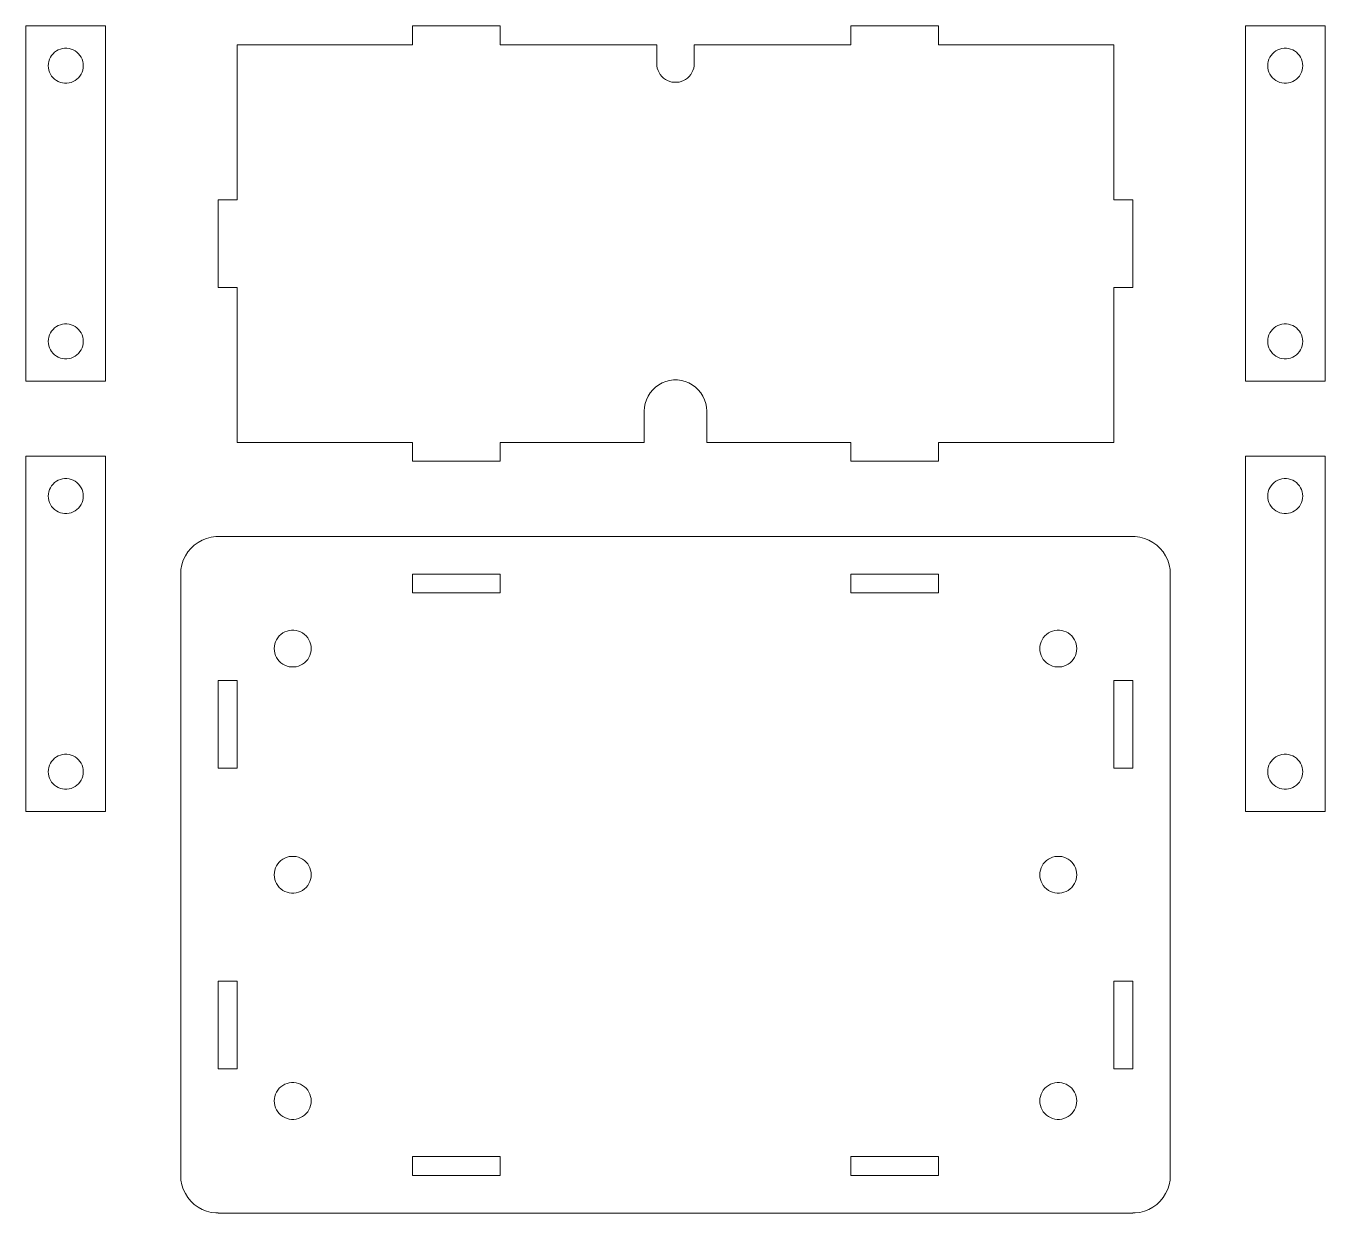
# Model space of a CAD drawing. Header units: millimetres. Extents: x -112 to 112, y -128 to 99.
# Drawn here: x -51.9 to 51.9, y -127.8 to -33 of the extents above; entities that cross this region are included whole.
import ezdxf

# ---------------------------------------------------------------- set-up
doc = ezdxf.new("R2010")
doc.units = ezdxf.units.MM
doc.layers.get('0').update_dxf_attribs({"linetype": 'CONTINUOUS', "lineweight": 0})

msp = doc.modelspace()

# ---------------------------------------------------------------- linework, layer by layer
for p, q in [((-51.85, -61.35), (-51.85, -33)), ((-51.85, -33), (-45.5, -33)), ((-45.5, -33), (-45.5, -61.35)), ((-21, -34.5), (-21, -33)), ((-21, -33), (-14, -33)), ((-14, -33), (-14, -34.5)), ((14, -34.5), (14, -33)), ((14, -33), (21, -33)), ((21, -33), (21, -34.5)), ((45.5, -61.35), (45.5, -33)), ((45.5, -33), (51.85, -33)), ((51.85, -33), (51.85, -61.35)), ((-49.805, -35.354), (-49.693, -35.219)), ((-49.693, -35.219), (-49.565, -35.099)), ((-49.565, -35.099), (-49.424, -34.995)), ((-49.424, -34.995), (-49.27, -34.911)), ((-49.27, -34.911), (-49.107, -34.846)), ((-49.107, -34.846), (-48.937, -34.803)), ((-48.937, -34.803), (-48.763, -34.781)), ((-48.763, -34.781), (-48.587, -34.781)), ((-48.587, -34.781), (-48.413, -34.803)), ((-48.413, -34.803), (-48.243, -34.846)), ((-48.243, -34.846), (-48.08, -34.911)), ((-48.08, -34.911), (-47.926, -34.995)), ((-47.926, -34.995), (-47.785, -35.099)), ((-47.785, -35.099), (-47.657, -35.219)), ((-47.657, -35.219), (-47.545, -35.354)), ((-35, -46.875), (-35, -34.5)), ((-35, -34.5), (-21, -34.5)), ((-14, -34.5), (-1.5, -34.5)), ((-1.5, -34.5), (-1.5, -36)), ((1.5, -36), (1.5, -34.5)), ((1.5, -34.5), (14, -34.5)), ((21, -34.5), (35, -34.5)), ((35, -34.5), (35, -46.875)), ((47.545, -35.354), (47.657, -35.219)), ((47.657, -35.219), (47.785, -35.099)), ((47.785, -35.099), (47.926, -34.995)), ((47.926, -34.995), (48.08, -34.911)), ((48.08, -34.911), (48.243, -34.846)), ((48.243, -34.846), (48.413, -34.803)), ((48.413, -34.803), (48.587, -34.781)), ((48.587, -34.781), (48.763, -34.781)), ((48.763, -34.781), (48.937, -34.803)), ((48.937, -34.803), (49.107, -34.846)), ((49.107, -34.846), (49.27, -34.911)), ((49.27, -34.911), (49.424, -34.995)), ((49.424, -34.995), (49.565, -35.099)), ((49.565, -35.099), (49.693, -35.219)), ((49.693, -35.219), (49.805, -35.354)), ((-50.072, -36.175), (-50.061, -36)), ((-50.061, -36.35), (-50.072, -36.175)), ((-50.061, -36), (-50.028, -35.828)), ((-50.028, -35.828), (-49.974, -35.661)), ((-49.974, -35.661), (-49.899, -35.502)), ((-49.899, -35.502), (-49.805, -35.354)), ((-47.545, -35.354), (-47.451, -35.502)), ((-47.451, -35.502), (-47.376, -35.661)), ((-47.376, -35.661), (-47.322, -35.828)), ((-47.322, -35.828), (-47.289, -36)), ((-47.289, -36), (-47.278, -36.175)), ((-47.278, -36.175), (-47.289, -36.35)), ((-1.5, -36), (-1.488, -36.188)), ((-1.488, -36.188), (-1.453, -36.373)), ((1.453, -36.373), (1.488, -36.188)), ((1.488, -36.188), (1.5, -36)), ((47.278, -36.175), (47.289, -36)), ((47.289, -36.35), (47.278, -36.175)), ((47.289, -36), (47.322, -35.828)), ((47.322, -35.828), (47.376, -35.661)), ((47.376, -35.661), (47.451, -35.502)), ((47.451, -35.502), (47.545, -35.354)), ((49.805, -35.354), (49.899, -35.502)), ((49.899, -35.502), (49.974, -35.661)), ((49.974, -35.661), (50.028, -35.828)), ((50.028, -35.828), (50.061, -36)), ((50.061, -36), (50.072, -36.175)), ((50.072, -36.175), (50.061, -36.35)), ((-50.028, -36.522), (-50.061, -36.35)), ((-49.974, -36.689), (-50.028, -36.522)), ((-49.899, -36.848), (-49.974, -36.689)), ((-49.805, -36.996), (-49.899, -36.848)), ((-49.693, -37.131), (-49.805, -36.996)), ((-49.565, -37.251), (-49.693, -37.131)), ((-49.424, -37.355), (-49.565, -37.251)), ((-47.785, -37.251), (-47.926, -37.355)), ((-47.657, -37.131), (-47.785, -37.251)), ((-47.545, -36.996), (-47.657, -37.131)), ((-47.451, -36.848), (-47.545, -36.996)), ((-47.376, -36.689), (-47.451, -36.848)), ((-47.322, -36.522), (-47.376, -36.689)), ((-47.289, -36.35), (-47.322, -36.522)), ((-1.453, -36.373), (-1.395, -36.552)), ((-1.395, -36.552), (-1.314, -36.723)), ((-1.314, -36.723), (-1.214, -36.882)), ((-1.214, -36.882), (-1.093, -37.027)), ((-1.093, -37.027), (-0.956, -37.156)), ((-0.956, -37.156), (-0.804, -37.266)), ((-0.804, -37.266), (-0.639, -37.357)), ((0.639, -37.357), (0.804, -37.266)), ((0.804, -37.266), (0.956, -37.156)), ((0.956, -37.156), (1.093, -37.027)), ((1.093, -37.027), (1.214, -36.882)), ((1.214, -36.882), (1.314, -36.723)), ((1.314, -36.723), (1.395, -36.552)), ((1.395, -36.552), (1.453, -36.373)), ((47.322, -36.522), (47.289, -36.35)), ((47.376, -36.689), (47.322, -36.522)), ((47.451, -36.848), (47.376, -36.689)), ((47.545, -36.996), (47.451, -36.848)), ((47.657, -37.131), (47.545, -36.996)), ((47.785, -37.251), (47.657, -37.131)), ((47.926, -37.355), (47.785, -37.251)), ((49.565, -37.251), (49.424, -37.355)), ((49.693, -37.131), (49.565, -37.251)), ((49.805, -36.996), (49.693, -37.131)), ((49.899, -36.848), (49.805, -36.996)), ((49.974, -36.689), (49.899, -36.848)), ((50.028, -36.522), (49.974, -36.689)), ((50.061, -36.35), (50.028, -36.522)), ((-49.27, -37.439), (-49.424, -37.355)), ((-49.107, -37.504), (-49.27, -37.439)), ((-48.937, -37.547), (-49.107, -37.504)), ((-48.763, -37.569), (-48.937, -37.547)), ((-48.587, -37.569), (-48.763, -37.569)), ((-48.413, -37.547), (-48.587, -37.569)), ((-48.243, -37.504), (-48.413, -37.547)), ((-48.08, -37.439), (-48.243, -37.504)), ((-47.926, -37.355), (-48.08, -37.439)), ((-0.639, -37.357), (-0.464, -37.427)), ((-0.464, -37.427), (-0.281, -37.473)), ((-0.281, -37.473), (-0.094, -37.497)), ((-0.094, -37.497), (0.094, -37.497)), ((0.094, -37.497), (0.281, -37.473)), ((0.281, -37.473), (0.464, -37.427)), ((0.464, -37.427), (0.639, -37.357)), ((48.08, -37.439), (47.926, -37.355)), ((48.243, -37.504), (48.08, -37.439)), ((48.413, -37.547), (48.243, -37.504)), ((48.587, -37.569), (48.413, -37.547)), ((48.763, -37.569), (48.587, -37.569)), ((48.937, -37.547), (48.763, -37.569)), ((49.107, -37.504), (48.937, -37.547)), ((49.27, -37.439), (49.107, -37.504)), ((49.424, -37.355), (49.27, -37.439)), ((-36.5, -53.875), (-36.5, -46.875)), ((-36.5, -46.875), (-35, -46.875)), ((35, -46.875), (36.5, -46.875)), ((36.5, -46.875), (36.5, -53.875)), ((-35, -53.875), (-36.5, -53.875)), ((-35, -66.25), (-35, -53.875)), ((36.5, -53.875), (35, -53.875)), ((35, -53.875), (35, -66.25)), ((-49.565, -57.099), (-49.424, -56.995)), ((-49.424, -56.995), (-49.27, -56.911)), ((-49.27, -56.911), (-49.107, -56.846)), ((-49.107, -56.846), (-48.937, -56.803)), ((-48.937, -56.803), (-48.763, -56.781)), ((-48.763, -56.781), (-48.587, -56.781)), ((-48.587, -56.781), (-48.413, -56.803)), ((-48.413, -56.803), (-48.243, -56.846)), ((-48.243, -56.846), (-48.08, -56.911)), ((-48.08, -56.911), (-47.926, -56.995)), ((-47.926, -56.995), (-47.785, -57.099)), ((47.785, -57.099), (47.926, -56.995)), ((47.926, -56.995), (48.08, -56.911)), ((48.08, -56.911), (48.243, -56.846)), ((48.243, -56.846), (48.413, -56.803)), ((48.413, -56.803), (48.587, -56.781)), ((48.587, -56.781), (48.763, -56.781)), ((48.763, -56.781), (48.937, -56.803)), ((48.937, -56.803), (49.107, -56.846)), ((49.107, -56.846), (49.27, -56.911)), ((49.27, -56.911), (49.424, -56.995)), ((49.424, -56.995), (49.565, -57.099)), ((-50.072, -58.175), (-50.061, -58)), ((-50.061, -58), (-50.028, -57.828)), ((-50.028, -57.828), (-49.974, -57.661)), ((-49.974, -57.661), (-49.899, -57.502)), ((-49.899, -57.502), (-49.805, -57.354)), ((-49.805, -57.354), (-49.693, -57.219)), ((-49.693, -57.219), (-49.565, -57.099)), ((-47.785, -57.099), (-47.657, -57.219)), ((-47.657, -57.219), (-47.545, -57.354)), ((-47.545, -57.354), (-47.451, -57.502)), ((-47.451, -57.502), (-47.376, -57.661)), ((-47.376, -57.661), (-47.322, -57.828)), ((-47.322, -57.828), (-47.289, -58)), ((-47.289, -58), (-47.278, -58.175)), ((47.278, -58.175), (47.289, -58)), ((47.289, -58), (47.322, -57.828)), ((47.322, -57.828), (47.376, -57.661)), ((47.376, -57.661), (47.451, -57.502)), ((47.451, -57.502), (47.545, -57.354)), ((47.545, -57.354), (47.657, -57.219)), ((47.657, -57.219), (47.785, -57.099)), ((49.565, -57.099), (49.693, -57.219)), ((49.693, -57.219), (49.805, -57.354)), ((49.805, -57.354), (49.899, -57.502)), ((49.899, -57.502), (49.974, -57.661)), ((49.974, -57.661), (50.028, -57.828)), ((50.028, -57.828), (50.061, -58)), ((50.061, -58), (50.072, -58.175)), ((-50.061, -58.35), (-50.072, -58.175)), ((-50.028, -58.522), (-50.061, -58.35)), ((-49.974, -58.689), (-50.028, -58.522)), ((-49.899, -58.848), (-49.974, -58.689)), ((-49.805, -58.996), (-49.899, -58.848)), ((-49.693, -59.131), (-49.805, -58.996)), ((-47.545, -58.996), (-47.657, -59.131)), ((-47.451, -58.848), (-47.545, -58.996)), ((-47.376, -58.689), (-47.451, -58.848)), ((-47.322, -58.522), (-47.376, -58.689)), ((-47.289, -58.35), (-47.322, -58.522)), ((-47.278, -58.175), (-47.289, -58.35)), ((47.289, -58.35), (47.278, -58.175)), ((47.322, -58.522), (47.289, -58.35)), ((47.376, -58.689), (47.322, -58.522)), ((47.451, -58.848), (47.376, -58.689)), ((47.545, -58.996), (47.451, -58.848)), ((47.657, -59.131), (47.545, -58.996)), ((49.805, -58.996), (49.693, -59.131)), ((49.899, -58.848), (49.805, -58.996)), ((49.974, -58.689), (49.899, -58.848)), ((50.028, -58.522), (49.974, -58.689)), ((50.061, -58.35), (50.028, -58.522)), ((50.072, -58.175), (50.061, -58.35)), ((-49.565, -59.251), (-49.693, -59.131)), ((-49.424, -59.355), (-49.565, -59.251)), ((-49.27, -59.439), (-49.424, -59.355)), ((-49.107, -59.504), (-49.27, -59.439)), ((-48.937, -59.547), (-49.107, -59.504)), ((-48.763, -59.569), (-48.937, -59.547)), ((-48.587, -59.569), (-48.763, -59.569)), ((-48.413, -59.547), (-48.587, -59.569)), ((-48.243, -59.504), (-48.413, -59.547)), ((-48.08, -59.439), (-48.243, -59.504)), ((-47.926, -59.355), (-48.08, -59.439)), ((-47.785, -59.251), (-47.926, -59.355)), ((-47.657, -59.131), (-47.785, -59.251)), ((47.785, -59.251), (47.657, -59.131)), ((47.926, -59.355), (47.785, -59.251)), ((48.08, -59.439), (47.926, -59.355)), ((48.243, -59.504), (48.08, -59.439)), ((48.413, -59.547), (48.243, -59.504)), ((48.587, -59.569), (48.413, -59.547)), ((48.763, -59.569), (48.587, -59.569)), ((48.937, -59.547), (48.763, -59.569)), ((49.107, -59.504), (48.937, -59.547)), ((49.27, -59.439), (49.107, -59.504)), ((49.424, -59.355), (49.27, -59.439)), ((49.565, -59.251), (49.424, -59.355)), ((49.693, -59.131), (49.565, -59.251)), ((-45.5, -61.35), (-51.85, -61.35)), ((-1.822, -62.039), (-2.023, -62.281)), ((-1.594, -61.824), (-1.822, -62.039)), ((-1.34, -61.639), (-1.594, -61.824)), ((-1.064, -61.488), (-1.34, -61.639)), ((-0.773, -61.372), (-1.064, -61.488)), ((-0.468, -61.294), (-0.773, -61.372)), ((-0.157, -61.255), (-0.468, -61.294)), ((0.157, -61.255), (-0.157, -61.255)), ((0.468, -61.294), (0.157, -61.255)), ((0.773, -61.372), (0.468, -61.294)), ((1.064, -61.488), (0.773, -61.372)), ((1.34, -61.639), (1.064, -61.488)), ((1.594, -61.824), (1.34, -61.639)), ((1.822, -62.039), (1.594, -61.824)), ((2.023, -62.281), (1.822, -62.039)), ((51.85, -61.35), (45.5, -61.35)), ((-2.421, -63.128), (-2.48, -63.437)), ((-2.324, -62.83), (-2.421, -63.128)), ((-2.191, -62.546), (-2.324, -62.83)), ((-2.023, -62.281), (-2.191, -62.546)), ((2.191, -62.546), (2.023, -62.281)), ((2.324, -62.83), (2.191, -62.546)), ((2.421, -63.128), (2.324, -62.83)), ((2.48, -63.437), (2.421, -63.128)), ((-2.48, -63.437), (-2.5, -63.75)), ((-2.5, -63.75), (-2.5, -66.25)), ((2.5, -63.75), (2.48, -63.437)), ((2.5, -66.25), (2.5, -63.75)), ((-21, -66.25), (-35, -66.25)), ((-21, -67.75), (-21, -66.25)), ((-2.5, -66.25), (-14, -66.25)), ((-14, -66.25), (-14, -67.75)), ((14, -66.25), (2.5, -66.25)), ((14, -67.75), (14, -66.25)), ((35, -66.25), (21, -66.25)), ((21, -66.25), (21, -67.75)), ((-51.85, -95.7), (-51.85, -67.35)), ((-51.85, -67.35), (-45.5, -67.35)), ((-45.5, -67.35), (-45.5, -95.7)), ((45.5, -95.7), (45.5, -67.35)), ((45.5, -67.35), (51.85, -67.35)), ((51.85, -67.35), (51.85, -95.7)), ((-14, -67.75), (-21, -67.75)), ((21, -67.75), (14, -67.75)), ((-49.693, -69.569), (-49.565, -69.449)), ((-49.565, -69.449), (-49.424, -69.345)), ((-49.424, -69.345), (-49.27, -69.261)), ((-49.27, -69.261), (-49.107, -69.196)), ((-49.107, -69.196), (-48.937, -69.153)), ((-48.937, -69.153), (-48.763, -69.131)), ((-48.763, -69.131), (-48.587, -69.131)), ((-48.587, -69.131), (-48.413, -69.153)), ((-48.413, -69.153), (-48.243, -69.196)), ((-48.243, -69.196), (-48.08, -69.261)), ((-48.08, -69.261), (-47.926, -69.345)), ((-47.926, -69.345), (-47.785, -69.449)), ((-47.785, -69.449), (-47.657, -69.569)), ((47.657, -69.569), (47.785, -69.449)), ((47.785, -69.449), (47.926, -69.345)), ((47.926, -69.345), (48.08, -69.261)), ((48.08, -69.261), (48.243, -69.196)), ((48.243, -69.196), (48.413, -69.153)), ((48.413, -69.153), (48.587, -69.131)), ((48.587, -69.131), (48.763, -69.131)), ((48.763, -69.131), (48.937, -69.153)), ((48.937, -69.153), (49.107, -69.196)), ((49.107, -69.196), (49.27, -69.261)), ((49.27, -69.261), (49.424, -69.345)), ((49.424, -69.345), (49.565, -69.449)), ((49.565, -69.449), (49.693, -69.569)), ((-50.072, -70.525), (-50.061, -70.35)), ((-50.061, -70.35), (-50.028, -70.178)), ((-50.028, -70.178), (-49.974, -70.011)), ((-49.974, -70.011), (-49.899, -69.852)), ((-49.899, -69.852), (-49.805, -69.704)), ((-49.805, -69.704), (-49.693, -69.569)), ((-47.657, -69.569), (-47.545, -69.704)), ((-47.545, -69.704), (-47.451, -69.852)), ((-47.451, -69.852), (-47.376, -70.011)), ((-47.376, -70.011), (-47.322, -70.178)), ((-47.322, -70.178), (-47.289, -70.35)), ((-47.289, -70.35), (-47.278, -70.525)), ((47.278, -70.525), (47.289, -70.35)), ((47.289, -70.35), (47.322, -70.178)), ((47.322, -70.178), (47.376, -70.011)), ((47.376, -70.011), (47.451, -69.852)), ((47.451, -69.852), (47.545, -69.704)), ((47.545, -69.704), (47.657, -69.569)), ((49.693, -69.569), (49.805, -69.704)), ((49.805, -69.704), (49.899, -69.852)), ((49.899, -69.852), (49.974, -70.011)), ((49.974, -70.011), (50.028, -70.178)), ((50.028, -70.178), (50.061, -70.35)), ((50.061, -70.35), (50.072, -70.525)), ((-50.061, -70.7), (-50.072, -70.525)), ((-50.028, -70.872), (-50.061, -70.7)), ((-49.974, -71.039), (-50.028, -70.872)), ((-49.899, -71.198), (-49.974, -71.039)), ((-49.805, -71.346), (-49.899, -71.198)), ((-49.693, -71.481), (-49.805, -71.346)), ((-49.565, -71.601), (-49.693, -71.481)), ((-47.657, -71.481), (-47.785, -71.601)), ((-47.545, -71.346), (-47.657, -71.481)), ((-47.451, -71.198), (-47.545, -71.346)), ((-47.376, -71.039), (-47.451, -71.198)), ((-47.322, -70.872), (-47.376, -71.039)), ((-47.289, -70.7), (-47.322, -70.872)), ((-47.278, -70.525), (-47.289, -70.7)), ((47.289, -70.7), (47.278, -70.525)), ((47.322, -70.872), (47.289, -70.7)), ((47.376, -71.039), (47.322, -70.872)), ((47.451, -71.198), (47.376, -71.039)), ((47.545, -71.346), (47.451, -71.198)), ((47.657, -71.481), (47.545, -71.346)), ((47.785, -71.601), (47.657, -71.481)), ((49.693, -71.481), (49.565, -71.601)), ((49.805, -71.346), (49.693, -71.481)), ((49.899, -71.198), (49.805, -71.346)), ((49.974, -71.039), (49.899, -71.198)), ((50.028, -70.872), (49.974, -71.039)), ((50.061, -70.7), (50.028, -70.872)), ((50.072, -70.525), (50.061, -70.7)), ((-49.424, -71.705), (-49.565, -71.601)), ((-49.27, -71.789), (-49.424, -71.705)), ((-49.107, -71.854), (-49.27, -71.789)), ((-48.937, -71.897), (-49.107, -71.854)), ((-48.763, -71.919), (-48.937, -71.897)), ((-48.587, -71.919), (-48.763, -71.919)), ((-48.413, -71.897), (-48.587, -71.919)), ((-48.243, -71.854), (-48.413, -71.897)), ((-48.08, -71.789), (-48.243, -71.854)), ((-47.926, -71.705), (-48.08, -71.789)), ((-47.785, -71.601), (-47.926, -71.705)), ((47.926, -71.705), (47.785, -71.601)), ((48.08, -71.789), (47.926, -71.705)), ((48.243, -71.854), (48.08, -71.789)), ((48.413, -71.897), (48.243, -71.854)), ((48.587, -71.919), (48.413, -71.897)), ((48.763, -71.919), (48.587, -71.919)), ((48.937, -71.897), (48.763, -71.919)), ((49.107, -71.854), (48.937, -71.897)), ((49.27, -71.789), (49.107, -71.854)), ((49.424, -71.705), (49.27, -71.789)), ((49.565, -71.601), (49.424, -71.705)), ((-38.687, -74.696), (-38.412, -74.438)), ((-38.412, -74.438), (-38.107, -74.217)), ((-38.107, -74.217), (-37.777, -74.036)), ((-37.777, -74.036), (-37.427, -73.897)), ((-37.427, -73.897), (-37.062, -73.803)), ((-37.062, -73.803), (-36.688, -73.756)), ((-36.688, -73.756), (-36.5, -73.756)), ((-36.5, -73.756), (-36.5, -73.75)), ((-36.5, -73.75), (36.5, -73.75)), ((36.5, -73.75), (36.5, -73.756)), ((36.5, -73.756), (36.688, -73.756)), ((36.688, -73.756), (37.062, -73.803)), ((37.062, -73.803), (37.427, -73.897)), ((37.427, -73.897), (37.777, -74.036)), ((37.777, -74.036), (38.107, -74.217)), ((38.107, -74.217), (38.412, -74.438)), ((38.412, -74.438), (38.687, -74.696)), ((-39.406, -76.004), (-39.289, -75.646)), ((-39.289, -75.646), (-39.129, -75.305)), ((-39.129, -75.305), (-38.927, -74.987)), ((-38.927, -74.987), (-38.687, -74.696)), ((38.687, -74.696), (38.927, -74.987)), ((38.927, -74.987), (39.129, -75.305)), ((39.129, -75.305), (39.289, -75.646)), ((39.289, -75.646), (39.406, -76.004)), ((-39.5, -76.75), (-39.476, -76.374)), ((-39.476, -76.374), (-39.406, -76.004)), ((39.406, -76.004), (39.476, -76.374)), ((39.476, -76.374), (39.5, -76.75)), ((-39.5, -124.75), (-39.5, -76.75)), ((-21, -78.25), (-21, -76.75)), ((-21, -76.75), (-14, -76.75)), ((-14, -76.75), (-14, -78.25)), ((14, -78.25), (14, -76.75)), ((14, -76.75), (21, -76.75)), ((21, -76.75), (21, -78.25)), ((39.5, -76.75), (39.5, -124.75)), ((-14, -78.25), (-21, -78.25)), ((21, -78.25), (14, -78.25)), ((-31.846, -81.985), (-31.747, -81.829)), ((-31.747, -81.829), (-31.629, -81.687)), ((-31.629, -81.687), (-31.494, -81.56)), ((-31.494, -81.56), (-31.344, -81.451)), ((-31.344, -81.451), (-31.182, -81.362)), ((-31.182, -81.362), (-31.01, -81.294)), ((-31.01, -81.294), (-30.831, -81.248)), ((-30.831, -81.248), (-30.648, -81.225)), ((-30.648, -81.225), (-30.462, -81.225)), ((-30.462, -81.225), (-30.279, -81.248)), ((-30.279, -81.248), (-30.1, -81.294)), ((-30.1, -81.294), (-29.928, -81.362)), ((-29.928, -81.362), (-29.766, -81.451)), ((-29.766, -81.451), (-29.616, -81.56)), ((-29.616, -81.56), (-29.481, -81.687)), ((-29.481, -81.687), (-29.363, -81.829)), ((-29.363, -81.829), (-29.264, -81.985)), ((29.264, -81.985), (29.363, -81.829)), ((29.363, -81.829), (29.481, -81.687)), ((29.481, -81.687), (29.616, -81.56)), ((29.616, -81.56), (29.766, -81.451)), ((29.766, -81.451), (29.928, -81.362)), ((29.928, -81.362), (30.1, -81.294)), ((30.1, -81.294), (30.279, -81.248)), ((30.279, -81.248), (30.462, -81.225)), ((30.462, -81.225), (30.648, -81.225)), ((30.648, -81.225), (30.831, -81.248)), ((30.831, -81.248), (31.01, -81.294)), ((31.01, -81.294), (31.182, -81.362)), ((31.182, -81.362), (31.344, -81.451)), ((31.344, -81.451), (31.494, -81.56)), ((31.494, -81.56), (31.629, -81.687)), ((31.629, -81.687), (31.747, -81.829)), ((31.747, -81.829), (31.846, -81.985)), ((-32.028, -82.695), (-32.017, -82.51)), ((-32.017, -82.88), (-32.028, -82.695)), ((-32.017, -82.51), (-31.982, -82.329)), ((-31.982, -83.061), (-32.017, -82.88)), ((-31.982, -82.329), (-31.925, -82.153)), ((-31.925, -82.153), (-31.846, -81.985)), ((-29.264, -81.985), (-29.185, -82.153)), ((-29.185, -82.153), (-29.128, -82.329)), ((-29.128, -82.329), (-29.093, -82.51)), ((-29.093, -82.88), (-29.128, -83.061)), ((-29.093, -82.51), (-29.082, -82.695)), ((-29.082, -82.695), (-29.093, -82.88)), ((29.082, -82.695), (29.093, -82.51)), ((29.093, -82.88), (29.082, -82.695)), ((29.093, -82.51), (29.128, -82.329)), ((29.128, -83.061), (29.093, -82.88)), ((29.128, -82.329), (29.185, -82.153)), ((29.185, -82.153), (29.264, -81.985)), ((31.846, -81.985), (31.925, -82.153)), ((31.925, -82.153), (31.982, -82.329)), ((31.982, -82.329), (32.017, -82.51)), ((32.017, -82.88), (31.982, -83.061)), ((32.017, -82.51), (32.028, -82.695)), ((32.028, -82.695), (32.017, -82.88)), ((-31.925, -83.237), (-31.982, -83.061)), ((-31.846, -83.405), (-31.925, -83.237)), ((-31.747, -83.561), (-31.846, -83.405)), ((-31.629, -83.703), (-31.747, -83.561)), ((-31.494, -83.83), (-31.629, -83.703)), ((-31.344, -83.939), (-31.494, -83.83)), ((-31.182, -84.028), (-31.344, -83.939)), ((-29.766, -83.939), (-29.928, -84.028)), ((-29.616, -83.83), (-29.766, -83.939)), ((-29.481, -83.703), (-29.616, -83.83)), ((-29.363, -83.561), (-29.481, -83.703)), ((-29.264, -83.405), (-29.363, -83.561)), ((-29.185, -83.237), (-29.264, -83.405)), ((-29.128, -83.061), (-29.185, -83.237)), ((29.185, -83.237), (29.128, -83.061)), ((29.264, -83.405), (29.185, -83.237)), ((29.363, -83.561), (29.264, -83.405)), ((29.481, -83.703), (29.363, -83.561)), ((29.616, -83.83), (29.481, -83.703)), ((29.766, -83.939), (29.616, -83.83)), ((29.928, -84.028), (29.766, -83.939)), ((31.344, -83.939), (31.182, -84.028)), ((31.494, -83.83), (31.344, -83.939)), ((31.629, -83.703), (31.494, -83.83)), ((31.747, -83.561), (31.629, -83.703)), ((31.846, -83.405), (31.747, -83.561)), ((31.925, -83.237), (31.846, -83.405)), ((31.982, -83.061), (31.925, -83.237)), ((-31.01, -84.096), (-31.182, -84.028)), ((-30.831, -84.142), (-31.01, -84.096)), ((-30.648, -84.165), (-30.831, -84.142)), ((-30.462, -84.165), (-30.648, -84.165)), ((-30.279, -84.142), (-30.462, -84.165)), ((-30.1, -84.096), (-30.279, -84.142)), ((-29.928, -84.028), (-30.1, -84.096)), ((30.1, -84.096), (29.928, -84.028)), ((30.279, -84.142), (30.1, -84.096)), ((30.462, -84.165), (30.279, -84.142)), ((30.648, -84.165), (30.462, -84.165)), ((30.831, -84.142), (30.648, -84.165)), ((31.01, -84.096), (30.831, -84.142)), ((31.182, -84.028), (31.01, -84.096)), ((-36.5, -92.25), (-36.5, -85.25)), ((-36.5, -85.25), (-35, -85.25)), ((-35, -85.25), (-35, -92.25)), ((35, -92.25), (35, -85.25)), ((35, -85.25), (36.5, -85.25)), ((36.5, -85.25), (36.5, -92.25)), ((-49.27, -91.261), (-49.107, -91.196)), ((-49.107, -91.196), (-48.937, -91.153)), ((-48.937, -91.153), (-48.763, -91.131)), ((-48.763, -91.131), (-48.587, -91.131)), ((-48.587, -91.131), (-48.413, -91.153)), ((-48.413, -91.153), (-48.243, -91.196)), ((-48.243, -91.196), (-48.08, -91.261)), ((48.08, -91.261), (48.243, -91.196)), ((48.243, -91.196), (48.413, -91.153)), ((48.413, -91.153), (48.587, -91.131)), ((48.587, -91.131), (48.763, -91.131)), ((48.763, -91.131), (48.937, -91.153)), ((48.937, -91.153), (49.107, -91.196)), ((49.107, -91.196), (49.27, -91.261)), ((-50.061, -92.35), (-50.028, -92.178)), ((-50.028, -92.178), (-49.974, -92.011)), ((-49.974, -92.011), (-49.899, -91.852)), ((-49.899, -91.852), (-49.805, -91.704)), ((-49.805, -91.704), (-49.693, -91.569)), ((-49.693, -91.569), (-49.565, -91.449)), ((-49.565, -91.449), (-49.424, -91.345)), ((-49.424, -91.345), (-49.27, -91.261)), ((-48.08, -91.261), (-47.926, -91.345)), ((-47.926, -91.345), (-47.785, -91.449)), ((-47.785, -91.449), (-47.657, -91.569)), ((-47.657, -91.569), (-47.545, -91.704)), ((-47.545, -91.704), (-47.451, -91.852)), ((-47.451, -91.852), (-47.376, -92.011)), ((-47.376, -92.011), (-47.322, -92.178)), ((-47.322, -92.178), (-47.289, -92.35)), ((-35, -92.25), (-36.5, -92.25)), ((36.5, -92.25), (35, -92.25)), ((47.289, -92.35), (47.322, -92.178)), ((47.322, -92.178), (47.376, -92.011)), ((47.376, -92.011), (47.451, -91.852)), ((47.451, -91.852), (47.545, -91.704)), ((47.545, -91.704), (47.657, -91.569)), ((47.657, -91.569), (47.785, -91.449)), ((47.785, -91.449), (47.926, -91.345)), ((47.926, -91.345), (48.08, -91.261)), ((49.27, -91.261), (49.424, -91.345)), ((49.424, -91.345), (49.565, -91.449)), ((49.565, -91.449), (49.693, -91.569)), ((49.693, -91.569), (49.805, -91.704)), ((49.805, -91.704), (49.899, -91.852)), ((49.899, -91.852), (49.974, -92.011)), ((49.974, -92.011), (50.028, -92.178)), ((50.028, -92.178), (50.061, -92.35)), ((-50.072, -92.525), (-50.061, -92.35)), ((-50.061, -92.7), (-50.072, -92.525)), ((-50.028, -92.872), (-50.061, -92.7)), ((-49.974, -93.039), (-50.028, -92.872)), ((-49.899, -93.198), (-49.974, -93.039)), ((-49.805, -93.346), (-49.899, -93.198)), ((-47.451, -93.198), (-47.545, -93.346)), ((-47.376, -93.039), (-47.451, -93.198)), ((-47.322, -92.872), (-47.376, -93.039)), ((-47.289, -92.7), (-47.322, -92.872)), ((-47.289, -92.35), (-47.278, -92.525)), ((-47.278, -92.525), (-47.289, -92.7)), ((47.278, -92.525), (47.289, -92.35)), ((47.289, -92.7), (47.278, -92.525)), ((47.322, -92.872), (47.289, -92.7)), ((47.376, -93.039), (47.322, -92.872)), ((47.451, -93.198), (47.376, -93.039)), ((47.545, -93.346), (47.451, -93.198)), ((49.899, -93.198), (49.805, -93.346)), ((49.974, -93.039), (49.899, -93.198)), ((50.028, -92.872), (49.974, -93.039)), ((50.061, -92.7), (50.028, -92.872)), ((50.061, -92.35), (50.072, -92.525)), ((50.072, -92.525), (50.061, -92.7)), ((-49.693, -93.481), (-49.805, -93.346)), ((-49.565, -93.601), (-49.693, -93.481)), ((-49.424, -93.705), (-49.565, -93.601)), ((-49.27, -93.789), (-49.424, -93.705)), ((-49.107, -93.854), (-49.27, -93.789)), ((-48.937, -93.897), (-49.107, -93.854)), ((-48.763, -93.919), (-48.937, -93.897)), ((-48.587, -93.919), (-48.763, -93.919)), ((-48.413, -93.897), (-48.587, -93.919)), ((-48.243, -93.854), (-48.413, -93.897)), ((-48.08, -93.789), (-48.243, -93.854)), ((-47.926, -93.705), (-48.08, -93.789)), ((-47.785, -93.601), (-47.926, -93.705)), ((-47.657, -93.481), (-47.785, -93.601)), ((-47.545, -93.346), (-47.657, -93.481)), ((47.657, -93.481), (47.545, -93.346)), ((47.785, -93.601), (47.657, -93.481)), ((47.926, -93.705), (47.785, -93.601)), ((48.08, -93.789), (47.926, -93.705)), ((48.243, -93.854), (48.08, -93.789)), ((48.413, -93.897), (48.243, -93.854)), ((48.587, -93.919), (48.413, -93.897)), ((48.763, -93.919), (48.587, -93.919)), ((48.937, -93.897), (48.763, -93.919)), ((49.107, -93.854), (48.937, -93.897)), ((49.27, -93.789), (49.107, -93.854)), ((49.424, -93.705), (49.27, -93.789)), ((49.565, -93.601), (49.424, -93.705)), ((49.693, -93.481), (49.565, -93.601)), ((49.805, -93.346), (49.693, -93.481)), ((-45.5, -95.7), (-51.85, -95.7)), ((51.85, -95.7), (45.5, -95.7)), ((-31.494, -99.615), (-31.344, -99.506)), ((-31.344, -99.506), (-31.182, -99.417)), ((-31.182, -99.417), (-31.01, -99.349)), ((-31.01, -99.349), (-30.831, -99.303)), ((-30.831, -99.303), (-30.648, -99.28)), ((-30.648, -99.28), (-30.462, -99.28)), ((-30.462, -99.28), (-30.279, -99.303)), ((-30.279, -99.303), (-30.1, -99.349)), ((-30.1, -99.349), (-29.928, -99.417)), ((-29.928, -99.417), (-29.766, -99.506)), ((-29.766, -99.506), (-29.616, -99.615)), ((29.616, -99.615), (29.766, -99.506)), ((29.766, -99.506), (29.928, -99.417)), ((29.928, -99.417), (30.1, -99.349)), ((30.1, -99.349), (30.279, -99.303)), ((30.279, -99.303), (30.462, -99.28)), ((30.462, -99.28), (30.648, -99.28)), ((30.648, -99.28), (30.831, -99.303)), ((30.831, -99.303), (31.01, -99.349)), ((31.01, -99.349), (31.182, -99.417)), ((31.182, -99.417), (31.344, -99.506)), ((31.344, -99.506), (31.494, -99.615)), ((-32.028, -100.75), (-32.017, -100.565)), ((-32.017, -100.565), (-31.982, -100.384)), ((-31.982, -100.384), (-31.925, -100.208)), ((-31.925, -100.208), (-31.846, -100.04)), ((-31.846, -100.04), (-31.747, -99.884)), ((-31.747, -99.884), (-31.629, -99.742)), ((-31.629, -99.742), (-31.494, -99.615)), ((-29.616, -99.615), (-29.481, -99.742)), ((-29.481, -99.742), (-29.363, -99.884)), ((-29.363, -99.884), (-29.264, -100.04)), ((-29.264, -100.04), (-29.185, -100.208)), ((-29.185, -100.208), (-29.128, -100.384)), ((-29.128, -100.384), (-29.093, -100.565)), ((-29.093, -100.565), (-29.082, -100.75)), ((29.082, -100.75), (29.093, -100.565)), ((29.093, -100.565), (29.128, -100.384)), ((29.128, -100.384), (29.185, -100.208)), ((29.185, -100.208), (29.264, -100.04)), ((29.264, -100.04), (29.363, -99.884)), ((29.363, -99.884), (29.481, -99.742)), ((29.481, -99.742), (29.616, -99.615)), ((31.494, -99.615), (31.629, -99.742)), ((31.629, -99.742), (31.747, -99.884)), ((31.747, -99.884), (31.846, -100.04)), ((31.846, -100.04), (31.925, -100.208)), ((31.925, -100.208), (31.982, -100.384)), ((31.982, -100.384), (32.017, -100.565)), ((32.017, -100.565), (32.028, -100.75)), ((-32.017, -100.935), (-32.028, -100.75)), ((-31.982, -101.116), (-32.017, -100.935)), ((-31.925, -101.292), (-31.982, -101.116)), ((-31.846, -101.46), (-31.925, -101.292)), ((-31.747, -101.616), (-31.846, -101.46)), ((-31.629, -101.758), (-31.747, -101.616)), ((-29.363, -101.616), (-29.481, -101.758)), ((-29.264, -101.46), (-29.363, -101.616)), ((-29.185, -101.292), (-29.264, -101.46)), ((-29.128, -101.116), (-29.185, -101.292)), ((-29.093, -100.935), (-29.128, -101.116)), ((-29.082, -100.75), (-29.093, -100.935)), ((29.093, -100.935), (29.082, -100.75)), ((29.128, -101.116), (29.093, -100.935)), ((29.185, -101.292), (29.128, -101.116)), ((29.264, -101.46), (29.185, -101.292)), ((29.363, -101.616), (29.264, -101.46)), ((29.481, -101.758), (29.363, -101.616)), ((31.747, -101.616), (31.629, -101.758)), ((31.846, -101.46), (31.747, -101.616)), ((31.925, -101.292), (31.846, -101.46)), ((31.982, -101.116), (31.925, -101.292)), ((32.017, -100.935), (31.982, -101.116)), ((32.028, -100.75), (32.017, -100.935)), ((-31.494, -101.885), (-31.629, -101.758)), ((-31.344, -101.994), (-31.494, -101.885)), ((-31.182, -102.083), (-31.344, -101.994)), ((-31.01, -102.151), (-31.182, -102.083)), ((-30.831, -102.197), (-31.01, -102.151)), ((-30.648, -102.22), (-30.831, -102.197)), ((-30.462, -102.22), (-30.648, -102.22)), ((-30.279, -102.197), (-30.462, -102.22)), ((-30.1, -102.151), (-30.279, -102.197)), ((-29.928, -102.083), (-30.1, -102.151)), ((-29.766, -101.994), (-29.928, -102.083)), ((-29.616, -101.885), (-29.766, -101.994)), ((-29.481, -101.758), (-29.616, -101.885)), ((29.616, -101.885), (29.481, -101.758)), ((29.766, -101.994), (29.616, -101.885)), ((29.928, -102.083), (29.766, -101.994)), ((30.1, -102.151), (29.928, -102.083)), ((30.279, -102.197), (30.1, -102.151)), ((30.462, -102.22), (30.279, -102.197)), ((30.648, -102.22), (30.462, -102.22)), ((30.831, -102.197), (30.648, -102.22)), ((31.01, -102.151), (30.831, -102.197)), ((31.182, -102.083), (31.01, -102.151)), ((31.344, -101.994), (31.182, -102.083)), ((31.494, -101.885), (31.344, -101.994)), ((31.629, -101.758), (31.494, -101.885)), ((-36.5, -116.25), (-36.5, -109.25)), ((-36.5, -109.25), (-35, -109.25)), ((-35, -109.25), (-35, -116.25)), ((35, -116.25), (35, -109.25)), ((35, -109.25), (36.5, -109.25)), ((36.5, -109.25), (36.5, -116.25)), ((-35, -116.25), (-36.5, -116.25)), ((36.5, -116.25), (35, -116.25)), ((-31.925, -118.263), (-31.846, -118.095)), ((-31.846, -118.095), (-31.747, -117.939)), ((-31.747, -117.939), (-31.629, -117.797)), ((-31.629, -117.797), (-31.494, -117.67)), ((-31.494, -117.67), (-31.344, -117.561)), ((-31.344, -117.561), (-31.182, -117.472)), ((-31.182, -117.472), (-31.01, -117.404)), ((-31.01, -117.404), (-30.831, -117.358)), ((-30.831, -117.358), (-30.648, -117.335)), ((-30.648, -117.335), (-30.462, -117.335)), ((-30.462, -117.335), (-30.279, -117.358)), ((-30.279, -117.358), (-30.1, -117.404)), ((-30.1, -117.404), (-29.928, -117.472)), ((-29.928, -117.472), (-29.766, -117.561)), ((-29.766, -117.561), (-29.616, -117.67)), ((-29.616, -117.67), (-29.481, -117.797)), ((-29.481, -117.797), (-29.363, -117.939)), ((-29.363, -117.939), (-29.264, -118.095)), ((-29.264, -118.095), (-29.185, -118.263)), ((29.185, -118.263), (29.264, -118.095)), ((29.264, -118.095), (29.363, -117.939)), ((29.363, -117.939), (29.481, -117.797)), ((29.481, -117.797), (29.616, -117.67)), ((29.616, -117.67), (29.766, -117.561)), ((29.766, -117.561), (29.928, -117.472)), ((29.928, -117.472), (30.1, -117.404)), ((30.1, -117.404), (30.279, -117.358)), ((30.279, -117.358), (30.462, -117.335)), ((30.462, -117.335), (30.648, -117.335)), ((30.648, -117.335), (30.831, -117.358)), ((30.831, -117.358), (31.01, -117.404)), ((31.01, -117.404), (31.182, -117.472)), ((31.182, -117.472), (31.344, -117.561)), ((31.344, -117.561), (31.494, -117.67)), ((31.494, -117.67), (31.629, -117.797)), ((31.629, -117.797), (31.747, -117.939)), ((31.747, -117.939), (31.846, -118.095)), ((31.846, -118.095), (31.925, -118.263)), ((-32.028, -118.805), (-32.017, -118.62)), ((-32.017, -118.99), (-32.028, -118.805)), ((-32.017, -118.62), (-31.982, -118.439)), ((-31.982, -119.171), (-32.017, -118.99)), ((-31.982, -118.439), (-31.925, -118.263)), ((-31.925, -119.347), (-31.982, -119.171)), ((-29.185, -118.263), (-29.128, -118.439)), ((-29.128, -119.171), (-29.185, -119.347)), ((-29.128, -118.439), (-29.093, -118.62)), ((-29.093, -118.99), (-29.128, -119.171)), ((-29.093, -118.62), (-29.082, -118.805)), ((-29.082, -118.805), (-29.093, -118.99)), ((29.082, -118.805), (29.093, -118.62)), ((29.093, -118.99), (29.082, -118.805)), ((29.093, -118.62), (29.128, -118.439)), ((29.128, -119.171), (29.093, -118.99)), ((29.128, -118.439), (29.185, -118.263)), ((29.185, -119.347), (29.128, -119.171)), ((31.925, -118.263), (31.982, -118.439)), ((31.982, -119.171), (31.925, -119.347)), ((31.982, -118.439), (32.017, -118.62)), ((32.017, -118.99), (31.982, -119.171)), ((32.017, -118.62), (32.028, -118.805)), ((32.028, -118.805), (32.017, -118.99)), ((-31.846, -119.515), (-31.925, -119.347)), ((-31.747, -119.671), (-31.846, -119.515)), ((-31.629, -119.813), (-31.747, -119.671)), ((-31.494, -119.94), (-31.629, -119.813)), ((-31.344, -120.049), (-31.494, -119.94)), ((-31.182, -120.138), (-31.344, -120.049)), ((-31.01, -120.206), (-31.182, -120.138)), ((-30.831, -120.252), (-31.01, -120.206)), ((-30.648, -120.275), (-30.831, -120.252)), ((-30.462, -120.275), (-30.648, -120.275)), ((-30.279, -120.252), (-30.462, -120.275)), ((-30.1, -120.206), (-30.279, -120.252)), ((-29.928, -120.138), (-30.1, -120.206)), ((-29.766, -120.049), (-29.928, -120.138)), ((-29.616, -119.94), (-29.766, -120.049)), ((-29.481, -119.813), (-29.616, -119.94)), ((-29.363, -119.671), (-29.481, -119.813)), ((-29.264, -119.515), (-29.363, -119.671)), ((-29.185, -119.347), (-29.264, -119.515)), ((29.264, -119.515), (29.185, -119.347)), ((29.363, -119.671), (29.264, -119.515)), ((29.481, -119.813), (29.363, -119.671)), ((29.616, -119.94), (29.481, -119.813)), ((29.766, -120.049), (29.616, -119.94)), ((29.928, -120.138), (29.766, -120.049)), ((30.1, -120.206), (29.928, -120.138)), ((30.279, -120.252), (30.1, -120.206)), ((30.462, -120.275), (30.279, -120.252)), ((30.648, -120.275), (30.462, -120.275)), ((30.831, -120.252), (30.648, -120.275)), ((31.01, -120.206), (30.831, -120.252)), ((31.182, -120.138), (31.01, -120.206)), ((31.344, -120.049), (31.182, -120.138)), ((31.494, -119.94), (31.344, -120.049)), ((31.629, -119.813), (31.494, -119.94)), ((31.747, -119.671), (31.629, -119.813)), ((31.846, -119.515), (31.747, -119.671)), ((31.925, -119.347), (31.846, -119.515)), ((-21, -124.75), (-21, -123.25)), ((-21, -123.25), (-14, -123.25)), ((-14, -123.25), (-14, -124.75)), ((14, -124.75), (14, -123.25)), ((14, -123.25), (21, -123.25)), ((21, -123.25), (21, -124.75)), ((-39.476, -125.126), (-39.5, -124.75)), ((-39.406, -125.496), (-39.476, -125.126)), ((-14, -124.75), (-21, -124.75)), ((21, -124.75), (14, -124.75)), ((39.476, -125.126), (39.406, -125.496)), ((39.5, -124.75), (39.476, -125.126)), ((-39.289, -125.854), (-39.406, -125.496)), ((-39.129, -126.195), (-39.289, -125.854)), ((-38.927, -126.513), (-39.129, -126.195)), ((-38.687, -126.804), (-38.927, -126.513)), ((38.927, -126.513), (38.687, -126.804)), ((39.129, -126.195), (38.927, -126.513)), ((39.289, -125.854), (39.129, -126.195)), ((39.406, -125.496), (39.289, -125.854)), ((-38.412, -127.062), (-38.687, -126.804)), ((-38.107, -127.283), (-38.412, -127.062)), ((-37.777, -127.464), (-38.107, -127.283)), ((-37.427, -127.603), (-37.777, -127.464)), ((37.777, -127.464), (37.427, -127.603)), ((38.107, -127.283), (37.777, -127.464)), ((38.412, -127.062), (38.107, -127.283)), ((38.687, -126.804), (38.412, -127.062)), ((-37.062, -127.697), (-37.427, -127.603)), ((-36.688, -127.744), (-37.062, -127.697)), ((-36.5, -127.744), (-36.688, -127.744)), ((-36.5, -127.75), (-36.5, -127.744)), ((36.5, -127.75), (-36.5, -127.75)), ((36.688, -127.744), (36.5, -127.744)), ((36.5, -127.744), (36.5, -127.75)), ((37.062, -127.697), (36.688, -127.744)), ((37.427, -127.603), (37.062, -127.697))]:
    msp.add_line(p, q)

doc.saveas('drawing.dxf')
